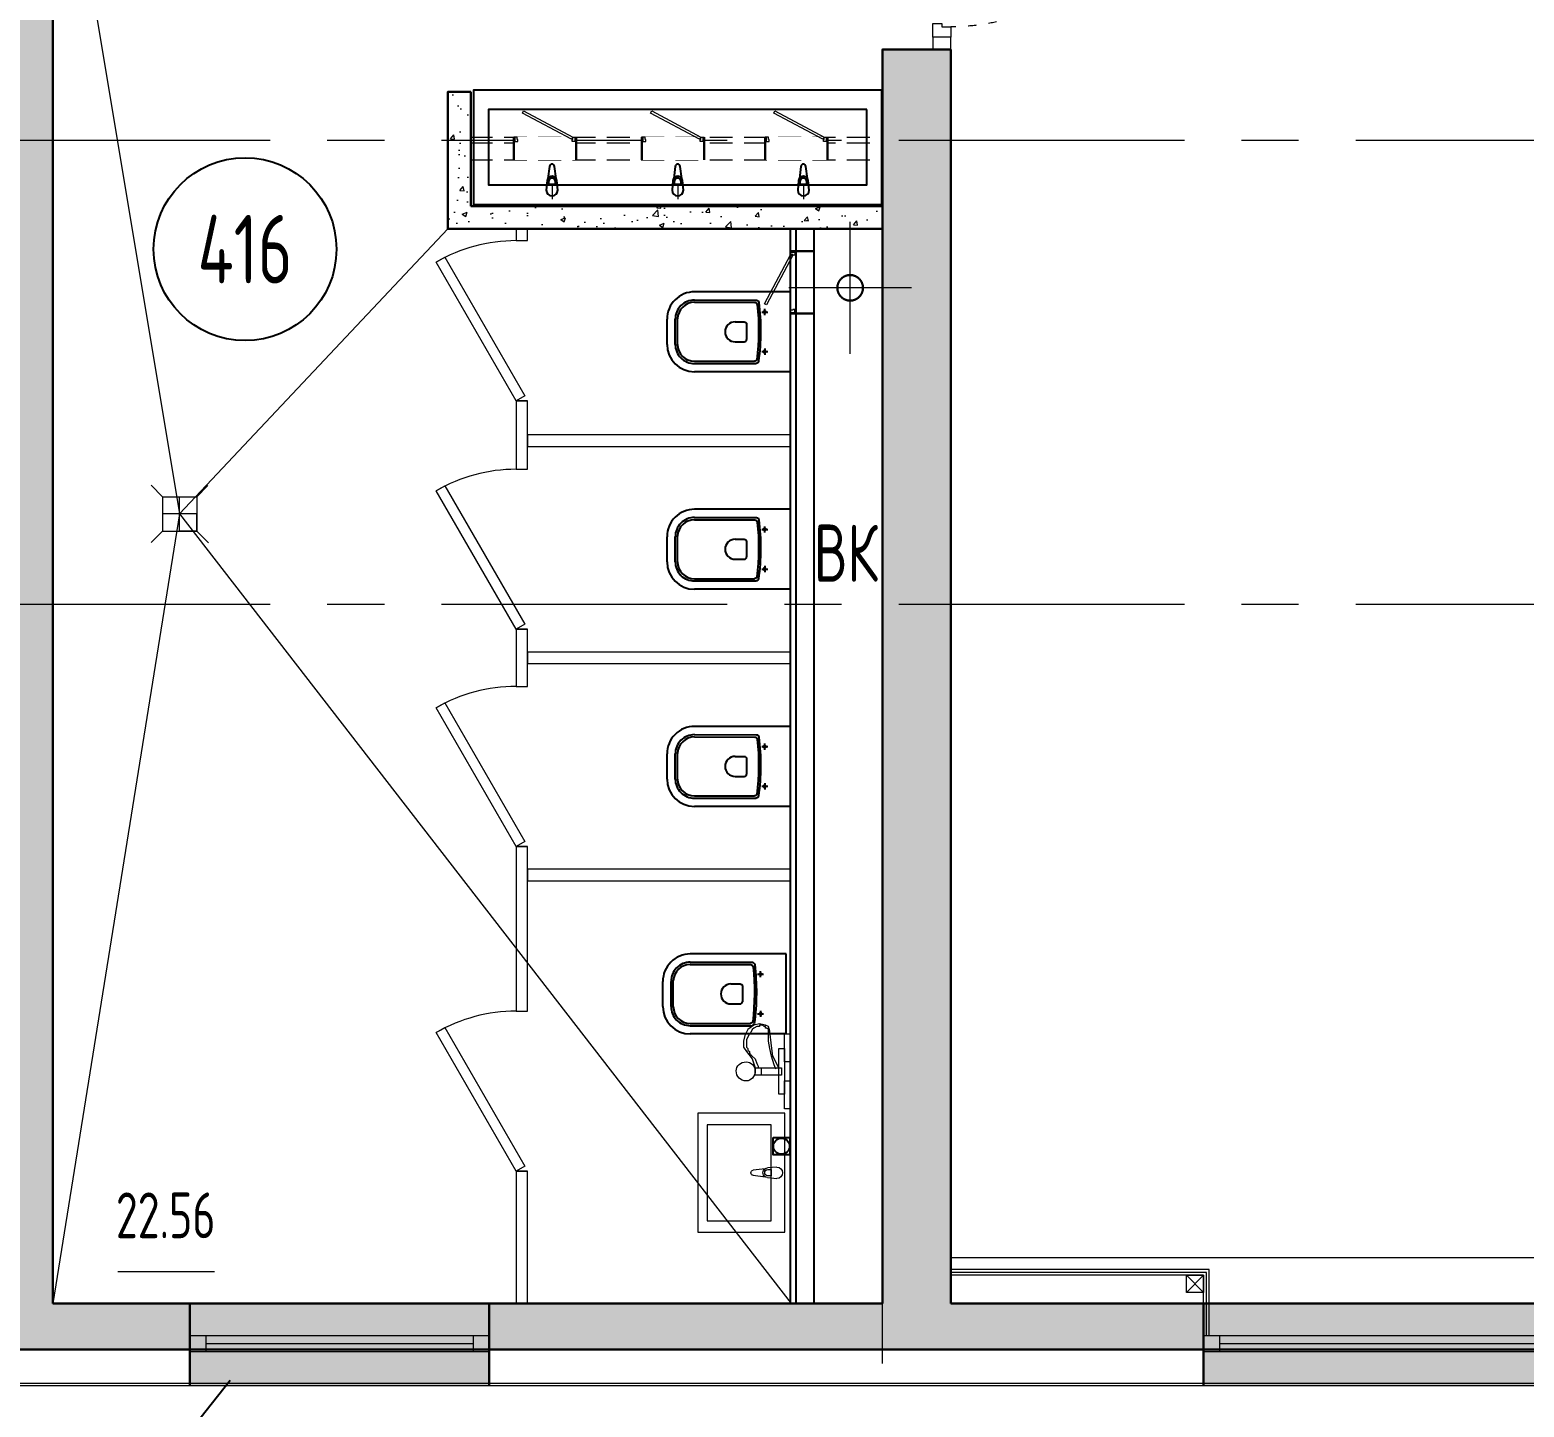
# Model space of a CAD drawing. Header units: millimetres. Extents: x -360149 to 682031, y -35655 to 209517.
# Drawn here: x 242646 to 249183, y 61203 to 67228 of the extents above; entities that cross this region are included whole.
import ezdxf
from ezdxf import colors
from ezdxf.entities.mleader import LeaderData, LeaderLine
from ezdxf.enums import TextEntityAlignment as Align
from ezdxf.math import Vec2, Vec3

# ---------------------------------------------------------------- set-up
doc = ezdxf.new("R2010")
doc.units = ezdxf.units.MM
doc.header["$MEASUREMENT"] = 0
for name, pattern in [('ACAD_ISO03W100', [30, 12, -18]), ('ADSK_Штриховая_ш2 п1', [3, 2, -1]), ('CENTER', [2, 1.25, -0.25, 0.25, -0.25])]:
    doc.linetypes.add(name, pattern=pattern)
doc.layers.get('0').update_dxf_attribs({"color": 250, "lineweight": 9})
for name, color, linetype, lineweight in [('_0', 250, 'Continuous', 9), ('АР_Выноски АПР', 7, 'Continuous', 5), ('АР_ГКЛ', 250, 'Continuous', 5), ('АР_Двери', 175, 'Continuous', 18), ('АР_Маркер экспликации', 239, 'Continuous', 13), ('АР_Навесной фасад', 147, 'Continuous', 5), ('АР_Номер помещения', 1, 'Continuous', 25), ('АР_Окна БЛОК', 250, 'Continuous', 13), ('АР_Оси', 195, 'Continuous', 9), ('АР_Отметки', 250, 'Continuous', 15), ('АР_Перегородки газоблок', 165, 'Continuous', 30), ('АР_Перегородки газоблок_Штрих', 165, 'Continuous', 5), ('АР_Перегородки сантехнические', 216, 'Continuous', 9), ('АР_Подоконники', 163, 'Continuous', 9), ('АР_Помещения_площадь', 19, 'Continuous', 9), ('АР_Сущ Несущая стена', 216, 'Continuous', 30), ('АР_Штриховка монолит', 250, 'Continuous', 9), ('Подвал', 250, 'Continuous', 30), ('Сантехнические приборы', 7, 'Continuous', 9)]:
    doc.layers.add(name, color=color, linetype=linetype, lineweight=lineweight)
for name, color, linetype in [('АР_Отверстия', 251, 'Continuous'), ('Тонкая', 7, 'Continuous'), ('ТХ_ВК_оборуд.ТХ', 250, 'Continuous'), ('ТХ_ВК_трапы', 5, 'Continuous'), ('ТХ_дозаторы', 7, 'Continuous'), ('ТХ_размеры', 240, 'Continuous'), ('ТХ_сантехника', 253, 'Continuous')]:
    doc.layers.add(name, color=color, linetype=linetype)
doc.styles.add('ICOCPEUR', font='isocpeur.ttf')
doc.styles.add('ISOCPEUR', font='isocpeur.ttf', dxfattribs={"width": 0.7})
doc.styles.get("Standard").update_dxf_attribs({"font": 'isocpeur.ttf', "width": 0.7})

# ---------------------------------------------------------------- blocks, each defined once
blk = doc.blocks.new('*U877')
blk.add_lwpolyline([(-100, 80), (-100, 1010), (-140, 1010), (-140, 80)], close=True)
for points in [[(-1130, 0), (-1130, 80), (-1075, 80), (-1075, 0), (-1130, 0)], [(-1075, 80), (-1075, 0), (-1015, 0), (-1015, 40), (-1030, 40), (-1030, 80), (-1075, 80)], [(-55, 80), (-55, 0), (-115, 0), (-115, 40), (-100, 40), (-100, 80), (-55, 80)], [(0, 0), (0, 80), (-55, 80), (-55, 0), (0, 0)]]:
    blk.add_lwpolyline(points)
at = {"linetype": 'ACAD_ISO03W100', "ltscale": 3}
blk.add_arc((-100, 80), 930, 90, 180, dxfattribs=at)
blk = doc.blocks.new('*U363')
at = {"true_color": 0xffffff}
h = blk.add_hatch(color=7, dxfattribs=at)
h.dxf.hatch_style = 1
h.paths.add_polyline_path([(-1310, -140), (0, -140), (0, 220), (-1310, 220)])
at = {"lineweight": 30}
for p, q in [((-1310, -140), (-1310, 220)), ((0, -140), (0, 220))]:
    blk.add_line(p, q, dxfattribs=at)
for p, q in [((0, 220), (-1310, 220)), ((-1310, 70), (0, 70)), ((-1240, 0), (-1240, 70)), ((-70, 0), (-70, 70)), ((-1310, 0), (0, 0)), ((-1240, 35), (-70, 35)), ((-1310, -140), (0, -140)), ((-1310, -140), (-1310, -140)), ((-1310, -140), (-1310, -140)), ((0, -140), (0, -140)), ((0, -140), (0, -140))]:
    blk.add_line(p, q)
blk = doc.blocks.new('*U362')
at = {"true_color": 0xffffff}
h = blk.add_hatch(color=7, dxfattribs=at)
h.dxf.hatch_style = 1
h.paths.add_polyline_path([(-1600, -140), (0, -140), (0, 220), (-1600, 220)])
at = {"lineweight": 30}
for p, q in [((-1600, -140), (-1600, 220)), ((0, -140), (0, 220))]:
    blk.add_line(p, q, dxfattribs=at)
for p, q in [((0, 220), (-1600, 220)), ((-1600, 70), (0, 70)), ((-1530, 0), (-1530, 70)), ((-70, 0), (-70, 70)), ((-1600, 0), (0, 0)), ((-1530, 35), (-70, 35)), ((-1600, -140), (0, -140)), ((-1600, -140), (-1600, -140)), ((-1600, -140), (-1600, -140)), ((0, -140), (0, -140)), ((0, -140), (0, -140))]:
    blk.add_line(p, q)
blk = doc.blocks.new('*U186')
at = {"layer": 'АР_Номер помещения', "color": 7}
blk.add_circle((-20855.1, 3727.7), 400, dxfattribs=at)
at = {"layer": 'АР_Помещения_площадь', "color": 7}
blk.add_line((-20989.2, -745.3), (-21411.6, -745.3), dxfattribs=at)
at = {"color": 7, "style": 'ISOCPEUR', "width": 0.7, "flags": 1}
blk.add_attdef('КАТЕГОРИЯ', (-499.2, -2092.2), '', height=250, dxfattribs=at)
at = {"layer": 'АР_Номер помещения', "color": 7, "style": 'ISOCPEUR', "width": 0.7}
blk.add_attdef('НОМЕР_ПОМЕЩЕНИЯ', text='', height=300, dxfattribs=at).set_placement((-20855.1, 3727.7), align=Align.MIDDLE_CENTER)
at = {"layer": 'АР_Помещения_площадь', "color": 7, "lineweight": 30, "width": 0.7, "flags": 104}
blk.add_attdef('ИМЯ_ПОМЕЩЕНИЯ', text='', height=100, dxfattribs=at).set_placement((157.6, 1217.1), align=Align.MIDDLE_CENTER)
at = {"layer": 'АР_Помещения_площадь', "color": 7, "style": 'ISOCPEUR', "width": 0.7}
blk.add_attdef('ПЛОЩАДЬ_ПОМЕЩЕНИЯ', text='', height=200, dxfattribs=at).set_placement((-20984.3, -498.8), align=Align.MIDDLE_RIGHT)
blk = doc.blocks.new('_DotSmall')
at = {"color": 0, "linetype": 'ByBlock', "const_width": 0.5}
blk.add_lwpolyline([(-0.0625, 0, 1), (0.0625, 0, 1)], format="xyb", close=True, dxfattribs=at)
blk = doc.blocks.new('*U15')
for p, q in [((0, 0), (0, -50)), ((700, 0), (700, -50))]:
    blk.add_line(p, q)
blk.add_lwpolyline([(0, 0), (606.2, 350), (628.1, 312.1), (21.9, -37.9)], close=True)
blk.add_arc((0, 0), 700, 0, 30)
blk = doc.blocks.new('Из_буфера31843')
for p, q in [((365.8, 166.1), (359.2, 113.1)), ((394.6, 113.1), (388, 166.1)), ((915.8, 166.1), (909.2, 113.1)), ((944.6, 113.1), (938, 166.1)), ((1465.7, 166.1), (1459.1, 113.1)), ((1494.5, 113.1), (1487.9, 166.1)), ((355.9, 103.6), (351.9, 61.7)), ((363.3, 86.6), (363.3, 101.5)), ((390.5, 86.6), (363.3, 86.6)), ((390.5, 101.5), (390.5, 86.6)), ((401.9, 61.7), (397.9, 103.6)), ((905.9, 103.6), (901.9, 61.7)), ((913.3, 86.6), (913.3, 101.5)), ((940.5, 86.6), (913.3, 86.6)), ((940.5, 101.5), (940.5, 86.6)), ((951.9, 61.7), (947.9, 103.6)), ((1455.8, 103.6), (1451.8, 61.7)), ((1463.2, 86.6), (1463.2, 101.5)), ((1490.4, 86.6), (1463.2, 86.6)), ((1490.4, 101.5), (1490.4, 86.6)), ((1501.8, 61.7), (1497.8, 103.6))]:
    blk.add_line(p, q)
at = {"lineweight": 13, "ltscale": 500}
for p, q in [((376.9, 85), (376.9, 22.5)), ((926.9, 85), (926.9, 22.5)), ((1476.9, 85), (1476.9, 22.5))]:
    blk.add_line(p, q, dxfattribs=at)
for points in [[(1819.9, 500), (33.9, 500), (33.9, 0), (1819.9, 0)], [(1754.9, 415), (98.9, 415), (98.9, 85), (1754.9, 85)]]:
    blk.add_lwpolyline(points, close=True)
for centre, major_axis, start_param, end_param in [((376.9, 164.7), (-7.91, 7.91), 4.051589, 6.943986), ((926.9, 164.7), (-7.91, 7.91), 4.051589, 6.943986), ((1476.8, 164.7), (-7.91, 7.91), 4.051589, 6.943986), ((376.9, 101.7), (-14.9, -14.9), -1.35736, -0.875625), ((376.9, 101.7), (-14.9, 14.9), 4.498953, 6.496621), ((376.9, 101.5), (-9.62, 9.62), 3.926991, 7.068583), ((376.9, 101.7), (-14.9, 14.9), 4.017217, 4.498953), ((926.9, 101.7), (-14.9, -14.9), -1.35736, -0.875625), ((926.9, 101.7), (-14.9, 14.9), 4.498953, 6.496621), ((926.9, 101.5), (-9.62, 9.62), 3.926991, 7.068583), ((926.9, 101.7), (-14.9, 14.9), 4.017217, 4.498953), ((1476.8, 101.7), (-14.9, -14.9), -1.35736, -0.875625), ((1476.8, 101.7), (-14.9, 14.9), 4.498953, 6.496621), ((1476.8, 101.5), (-9.62, 9.62), 3.926991, 7.068583), ((1476.8, 101.7), (-14.9, 14.9), 4.017217, 4.498953), ((376.9, 61.7), (-17.7, -17.7), -0.785398, 2.356194), ((926.9, 61.7), (-17.7, -17.7), -0.785398, 2.356194), ((1476.8, 61.7), (-17.7, -17.7), -0.785398, 2.356194)]:
    blk.add_ellipse(centre, major_axis=major_axis, ratio=1, start_param=start_param, end_param=end_param)
blk = doc.blocks.new('унитаз поликлиники')
for p, q in [((0, 175), (0, -175)), ((0, 175), (420, 175)), ((420, 138.7), (149.6, 138.7)), ((125.6, 86.7), (99.5, 86.7)), ((112.4, 73.1), (112.4, 100.2)), ((420, 129), (156.8, 128.7)), ((191.9, -33.7), (191.9, 33.7)), ((242.4, 43.7), (201.9, 43.7)), ((494, 57.1), (494, -57.1)), ((504, 55), (504, -55)), ((540, 55), (540, -55)), ((242.4, -43.7), (201.9, -43.7)), ((125.5, -86.5), (99.4, -86.5)), ((112.3, -73), (112.3, -100.1)), ((420, -129), (155.2, -128.7)), ((0, -175), (420, -175)), ((420, -139), (147.9, -138.7))]:
    blk.add_line(p, q)
for centre, radius, start, end in [((420, 55), 120, 0, 90), ((420.5, 55.2), 83.5, 359.86187, 90.33349), ((420, 55), 74, 0, 90), ((242.4, 0), 43.7, 270, 90), ((420, -55), 120, 270, 0), ((420, -55), 84, 270, 0), ((420, -55), 74, 270, 358.40182)]:
    blk.add_arc(centre, radius, start, end)
at = {"extrusion": (0, 0, -1)}
for centre, major_axis, ratio, start_param, end_param in [((149.5, 127.3), (-5.6, -10.5), 0.821373, 1.269211, 2.570669), ((112.4, 86.8), (3.55, 3.55), 1, 5.504025, 11.78721), ((1158.1, 0), (-731, -726.4), 0.993775, 0.659849, 0.910919), ((984.1, 0), (-23.4, -941.4), 0.89728, 1.422258, 1.677847), ((154.4, 119.8), (-5.61, -7.72), 0.798093, 1.232924, 2.686723), ((201.9, -33.5), (4.12, -9.49), 0.964797, 0.42926, 1.943413), ((147.9, -127.5), (5.4, -10.4), 0.836443, 0.56114, 1.877577), ((155.2, -117.5), (5.3, -10.4), 0.842984, 0.549902, 1.8819)]:
    blk.add_ellipse(centre, major_axis=major_axis, ratio=ratio, start_param=start_param, end_param=end_param, dxfattribs=at)
for centre, major_axis, ratio, start_param, end_param in [((201.9, 33.5), (4.12, 9.49), 0.964797, 0.42926, 1.943413), ((112.3, -86.6), (3.54, -3.55), 1, 5.504025, 11.78721)]:
    blk.add_ellipse(centre, major_axis=major_axis, ratio=ratio, start_param=start_param, end_param=end_param)
blk = doc.blocks.new('Из_буфера27431')
at = {"linetype": 'Continuous', "lineweight": 5}
for p, q in [((-138.5, 11.1), (-85.6, 17.7)), ((-138.5, 11.1), (-85.6, 17.7)), ((-76.1, 21), (-34.1, 25)), ((-76.1, 21), (-34.1, 25)), ((-59, 13.6), (-73.9, 13.6)), ((-59, 13.6), (-73.9, 13.6)), ((-59, -13.6), (-59, 13.6)), ((-59, -13.6), (-59, 13.6)), ((-85.6, -17.7), (-138.5, -11.1)), ((-85.6, -17.7), (-138.5, -11.1)), ((-34.1, -25), (-76.1, -21)), ((-34.1, -25), (-76.1, -21)), ((-73.9, -13.6), (-59, -13.6)), ((-73.9, -13.6), (-59, -13.6))]:
    blk.add_line(p, q, dxfattribs=at)
for points in [[(0, -260), (-380, -260), (-380, 260), (0, 260)], [(-59, -210), (-339.1, -210), (-339.1, 210), (-59, 210)], [(-59, -210), (-339.1, -210), (-339.1, 210), (-59, 210)]]:
    blk.add_lwpolyline(points, close=True, dxfattribs=at)
for centre, radius, start, end in [((-137.1, 0), 11.2, 97.13892, 262.86108), ((-137.1, 0), 11.2, 97.13892, 262.86108), ((-74.2, 0), 21.1, 122.77103, 237.22897), ((-74.2, 0), 21.1, 122.77103, 237.22897), ((-73.9, 0), 13.6, 90, 270), ((-73.9, 0), 13.6, 90, 270), ((-74.2, 0), 21.1, 95.16961, 122.77103), ((-74.2, 0), 21.1, 95.16961, 122.77103), ((-34.1, 0), 25, 270, 90), ((-34.1, 0), 25, 270, 90), ((-74.2, 0), 21.1, 237.22897, 264.83039), ((-74.2, 0), 21.1, 237.22897, 264.83039)]:
    blk.add_arc(centre, radius, start, end, dxfattribs=at)
blk = doc.blocks.new('111')
at = {"layer": 'Сантехнические приборы'}
blk.add_line((293830.2, -128587.4), (293830.2, -128612.4), dxfattribs=at)
at = {"layer": 'Сантехнические приборы', "lineweight": 0}
for points in [[(293831.4, -128401.9), (293857.1, -128401.9), (293857.1, -128524), (293831.4, -128524)], [(293857.1, -128466.2), (293882.8, -128466.2), (293882.8, -128665.3), (293857.1, -128665.3)], [(293869.9, -128549.7), (293985.5, -128549.7), (293985.5, -128581.8), (293869.9, -128581.8)], [(293985.5, -128581.8), (293959.8, -128581.8), (293959.8, -128549.7), (293985.5, -128549.7)], [(293831.4, -128607.5), (293857.1, -128607.5), (293857.1, -128729.5), (293831.4, -128729.5)]]:
    blk.add_lwpolyline(points, close=True, dxfattribs=at)
for points in [[(293882.8, -128581.8), (293908.4, -128633.2), (293914.9, -128678.1), (293921.3, -128742.3), (293927.7, -128761.6), (293940.6, -128768), (293966.2, -128774.5), (293991.9, -128768), (294017.6, -128748.8), (294030.5, -128723.1), (294036.9, -128697.4), (294036.9, -128671.7), (294024.1, -128652.4), (293998.4, -128620.3), (293985.5, -128581.8)], [(293895.6, -128575.4), (293902, -128594.6), (293914.9, -128633.2), (293921.3, -128665.3), (293927.7, -128697.4), (293927.7, -128716.6), (293927.7, -128729.5), (293927.7, -128735.9), (293927.7, -128742.3), (293927.7, -128748.8), (293934.1, -128755.2), (293940.6, -128755.2), (293940.6, -128761.6), (293947, -128761.6), (293953.4, -128768), (293959.8, -128768), (293966.2, -128768), (293966.2, -128761.6), (293972.7, -128761.6), (293979.1, -128761.6), (293991.9, -128755.2), (293998.4, -128748.8), (294004.8, -128735.9), (294011.2, -128729.5), (294017.6, -128716.6), (294024.1, -128703.8), (294024.1, -128697.4), (294024.1, -128691), (294024.1, -128684.5), (294024.1, -128678.1), (294024.1, -128671.7), (294017.6, -128665.3), (294017.6, -128658.8), (294011.2, -128652.4), (294011.2, -128646), (293998.4, -128633.2), (293985.5, -128620.3), (293979.1, -128601), (293972.7, -128588.2), (293972.7, -128581.8)]]:
    blk.add_lwpolyline(points, dxfattribs=at)
for points in [[(293985.5, -128568.9), (293985.5, -128543.2), (294004.8, -128524), (294024.1, -128524)], [(294024.1, -128524), (294049.7, -128524), (294069, -128543.2), (294069, -128568.9)], [(294024.1, -128607.5), (294004.8, -128607.5), (293985.5, -128588.2), (293985.5, -128568.9)], [(294069, -128568.9), (294069, -128588.2), (294049.7, -128607.5), (294024.1, -128607.5)]]:
    blk.add_open_spline(points, degree=3, dxfattribs=at)
blk = doc.blocks.new('A$C500e89c7')
at = {"ltscale": 100}
blk.add_circle((-36.5, 37.3), 35.3, dxfattribs=at)
at = {"layer": 'ТХ_дозаторы', "ltscale": 100}
blk.add_lwpolyline([(-73, 74.7), (0, 74.7), (0, 0), (-73, 0)], close=True, dxfattribs=at)
blk = doc.blocks.new('A$Ce02d65bd')
at = {"ltscale": 100}
for points in [[(0, 0), (0, 75), (75, 75), (75, 0), (0, 0)], [(0, 0), (75, 75)], [(0, 75), (75, 0)]]:
    blk.add_lwpolyline(points, dxfattribs=at)
blk = doc.blocks.new('Трап ТХ')
at = {"layer": 'ТХ_ВК_трапы', "color": 5, "lineweight": 0}
for p, q in [((305243.2, -196674.3), (305292.9, -196724.5)), ((305491.2, -196675.5), (305442.2, -196724.5)), ((305292.9, -196724.5), (305292.9, -196874.5)), ((305292.9, -196724.5), (305442.2, -196724.5)), ((305367.6, -196874.5), (305367.6, -196724.5)), ((305442.2, -196724.5), (305442.2, -196874.5)), ((305442.2, -196799.5), (305292.9, -196799.5)), ((305442.2, -196874.5), (305442.2, -196799.5)), ((305243.2, -196924.3), (305292.9, -196874.5)), ((305292.9, -196874.5), (305442.2, -196874.5)), ((305442.2, -196874.5), (305367.6, -196874.5)), ((305493.2, -196925.5), (305442.2, -196874.5))]:
    blk.add_line(p, q, dxfattribs=at)
blk = doc.blocks.new('*U1071')
at = {"color": 7}
blk.add_wipeout([(-565, 60), (445, 60), (445, -310), (-565, -310)], dxfattribs=at)
for p, q in [((-530, 60), (-565, 60)), ((-550, 60), (-550, -10)), ((-550, -10), (-550, 60)), ((-510, 60), (-530, 60)), ((-510, 20), (-510, 60)), ((-500, 20), (-510, 20)), ((-500, -10), (-500, 20)), ((380, -10), (380, 20)), ((380, 20), (390, 20)), ((390, 20), (390, 60)), ((390, 60), (410, 60)), ((410, 60), (445, 60)), ((430, 60), (430, -10)), ((430, -10), (430, 60)), ((-565, -10), (-530, -10)), ((-530, -10), (-500, -10)), ((410, -10), (380, -10)), ((445, -10), (410, -10))]:
    blk.add_line(p, q)
at = {"lineweight": 30}
for p, q in [((-565, 60), (-565, -310)), ((445, 60), (445, -310))]:
    blk.add_line(p, q, dxfattribs=at)
blk.add_lwpolyline([(389, 60), (370, 25), (-424, 448), (-406, 483)], close=True)
blk = doc.blocks.new('*U1055')
at = {"color": 7}
blk.add_wipeout([(-565, 60), (445, 60), (445, -310), (-565, -310)], dxfattribs=at)
for p, q in [((-530, 60), (-565, 60)), ((-550, 60), (-550, -10)), ((-550, -10), (-550, 60)), ((-510, 60), (-530, 60)), ((-510, 20), (-510, 60)), ((-500, 20), (-510, 20)), ((-500, -10), (-500, 20)), ((380, -10), (380, 20)), ((380, 20), (390, 20)), ((390, 20), (390, 60)), ((390, 60), (410, 60)), ((410, 60), (445, 60)), ((430, 60), (430, -10)), ((430, -10), (430, 60)), ((-565, -10), (-530, -10)), ((-530, -10), (-500, -10)), ((410, -10), (380, -10)), ((445, -10), (410, -10))]:
    blk.add_line(p, q)
at = {"lineweight": 30}
for p, q in [((-565, 60), (-565, -310)), ((445, 60), (445, -310))]:
    blk.add_line(p, q, dxfattribs=at)
blk.add_lwpolyline([(389, 60), (370, 25), (-424, 448), (-406, 483)], close=True)
blk = doc.blocks.new('A$C0e870455')
at = {"layer": 'АР_Оси', "linetype": 'CENTER', "ltscale": 1000}
for p, q in [((0, -288.1), (0, 288.1)), ((268.5, 0), (-268.5, 0))]:
    blk.add_line(p, q, dxfattribs=at)
at = {"layer": 'АР_Оси', "linetype": 'CENTER', "lineweight": 30, "ltscale": 1000}
blk.add_circle((0, 0), 56, dxfattribs=at)

msp = doc.modelspace()

# ---------------------------------------------------------------- hatches: boundary and pattern name
at = {"layer": 'АР_Перегородки газоблок_Штрих', "ltscale": 100}
h = msp.add_hatch(dxfattribs=at)
h.set_pattern_fill('AR-CONC', color=256, scale=30)
h.set_pattern_definition([(50, (0, 0), (215.17805, -18.82564), [22.5, -247.5]), (355, (0, 0), (-41.6254, 225.65764), [18, -198]), (100.45144, (17.93, -1.57), (173.55265, 206.832), [19.12206, -210.34263]), (46.1842, (0, 60), (320.1724, -49.65578), [33.75, -371.25]), (96.63564, (26.68, 55.86), (280.3986, 292.23558), [28.6831, -315.51413]), (351.18416, (0, 60), (280.3986, 292.2356), [27, -297]), (21, (30, 45), (179.07212, -120.78567), [22.5, -247.5]), (326, (30, 45), (72.9946, 217.54501), [18, -198]), (71.451445, (44.92, 34.93), (252.06671, 96.75935), [19.12206, -210.34263]), (37.5, (0, 0), (3.647957, 99.868156), [0, -195.6, 0, -201, 0, -198.75]), (7.5, (0, 0), (78.92086, 118.323514), [0, -114.6, 0, -191.1, 0, -75.75]), (327.5, (-66.9, 0), (160.14673, -6.766462), [0, -75, 0, -234, 0, -310.5]), (317.5, (-96.9, 0), (174.95585, 30.031495), [0, -97.5, 0, -155.4, 0, -220.5])])
h.paths.add_polyline_path([(246375.61, 66456.93), (244574.61, 66456.93), (244574.61, 66956.93), (244474.61, 66956.93), (244474.61, 66356.93), (245973.39, 66356.93), (245973.35, 66355.4), (246073.37, 66355.4), (246073.37, 66356.93), (246375.61, 66356.93)])
at = {"layer": 'АР_Штриховка монолит', "ltscale": 100}
h = msp.add_hatch(dxfattribs=at)
h.set_pattern_fill('ANSI35', color=256, scale=500)
h.paths.add_polyline_path([(250425.71, 61655.68), (246675.71, 61655.68), (246675.61, 67141.36), (246375.61, 67141.36), (246375.71, 61655.68), (242745.71, 61655.68), (242745.71, 68441.94), (246375.71, 68441.94), (246375.71, 68271.36), (246675.71, 68271.36), (246675.71, 68601.94), (245775.48, 68601.94), (245775.47, 70995.68), (246675.71, 70995.68), (246675.61, 71985.84), (246375.61, 71985.84), (246375.71, 71195.68), (245395.47, 71195.69), (245395.47, 70995.68), (245615.47, 70995.68), (245615.47, 68601.94), (242745.71, 68601.94), (242745.71, 70995.68), (245395.47, 70995.68), (245395.47, 71195.69), (242745.61, 71195.68), (242545.61, 71195.68), (239607.53, 71195.67), (239607.53, 70995.67), (242545.71, 70995.68), (242545.71, 61455.68), (250425.71, 61455.68)])

# ---------------------------------------------------------------- linework, layer by layer
for points in [[(247805.61, 61515.68), (247805.61, 61804.85), (246680.61, 61804.85)], [(247793.11, 61515.68), (247793.11, 61792.35), (246680.61, 61792.35)], [(247780.61, 61535.34), (247780.61, 61779.85), (246680.61, 61779.85), (246680.61, 61779.85)]]:
    msp.add_lwpolyline(points)
at = {"layer": 'АР_ГКЛ', "linetype": 'ADSK_Штриховая_ш2 п1', "ltscale": 50}
for points in [[(244570.18, 66759.04), (246372.45, 66758.99)], [(244570.18, 66734.04), (246372.45, 66733.99)], [(244570.18, 66659.04), (246372.45, 66658.99)]]:
    msp.add_lwpolyline(points, dxfattribs=at)
at = {"layer": 'АР_Навесной фасад', "ltscale": 100}
for p, q in [((250265.61, 61295.68), (242385.61, 61295.68)), ((250275.61, 61305.68), (242395.61, 61305.68))]:
    msp.add_line(p, q, dxfattribs=at)
at = {"layer": 'АР_Оси', "linetype": 'CENTER', "ltscale": 1000}
for p, q in [((246375.61, 53394.41), (246375.61, 87701.89)), ((182446.86, 66745.68), (266044.02, 66745.68)), ((182446.86, 64715.68), (266044.02, 64715.68)), ((182446.86, 61455.68), (266044.02, 61455.68))]:
    msp.add_line(p, q, dxfattribs=at)
at = {"layer": 'АР_Перегородки газоблок', "ltscale": 100}
for points in [[(244474.61, 66356.93), (244474.61, 66956.93), (244574.61, 66956.93)], [(244574.61, 66456.93), (244574.61, 66956.93)], [(244474.61, 66356.93), (244474.61, 66456.93)], [(244574.61, 66456.93), (246375.61, 66456.93)], [(246078.37, 66356.93), (244474.61, 66356.93)], [(246375.61, 66356.93), (246073.37, 66356.93)]]:
    msp.add_lwpolyline(points, dxfattribs=at)
at = {"layer": 'АР_Перегородки сантехнические', "lineweight": 0}
for points in [[(244773.37, 66305.68), (244823.37, 66305.68), (244823.37, 66355.68), (244773.37, 66355.68)], [(244773.37, 65305.68), (244823.37, 65305.68), (244823.37, 65605.68), (244773.37, 65605.68)], [(245973.37, 65405.68), (245973.37, 65455.68), (244823.37, 65455.68), (244823.37, 65405.68)], [(244773.37, 64355.68), (244823.37, 64355.68), (244823.37, 64605.68), (244773.37, 64605.68)], [(245973.37, 64455.68), (245973.37, 64505.68), (244823.37, 64505.68), (244823.37, 64455.68)], [(244773.37, 62935.23), (244823.37, 62935.23), (244823.37, 63655.68), (244773.37, 63655.68)], [(245973.37, 63505.68), (245973.37, 63555.68), (244823.37, 63555.68), (244823.37, 63505.68)], [(244773.37, 61655.68), (244823.37, 61655.68), (244823.37, 62235.23), (244773.37, 62235.23)]]:
    msp.add_lwpolyline(points, close=True, dxfattribs=at)
at = {"layer": 'АР_Подоконники', "ltscale": 100}
msp.add_line((250485.61, 61855.68), (246675.61, 61855.68), dxfattribs=at)
at = {"layer": 'АР_Сущ Несущая стена', "ltscale": 100}
for p, q in [((242745.61, 61655.68), (242745.61, 68441.94)), ((246375.61, 67141.36), (246375.61, 61655.81)), ((246375.61, 67141.36), (246675.61, 67141.36)), ((246675.61, 67141.36), (246675.61, 61655.68)), ((246375.61, 61655.68), (242745.61, 61655.68)), ((250485.61, 61655.68), (246675.61, 61655.68)), ((250425.61, 61455.68), (242545.61, 61455.68))]:
    msp.add_line(p, q, dxfattribs=at)
at = {"layer": 'Тонкая', "lineweight": 13, "ltscale": 500}
for p, q in [((242745.61, 68441.94), (243300.89, 65110.15)), ((243300.89, 65110.15), (244474.61, 66356.93)), ((243300.89, 65110.15), (242745.61, 61655.68)), ((243300.89, 65110.15), (245976.37, 61655.68))]:
    msp.add_line(p, q, dxfattribs=at)

# ---------------------------------------------------------------- block references
at = {"layer": '_0', "color": 1, "lineweight": -3, "ltscale": 500, "rotation": 180}
msp.add_blockref('A$Ce02d65bd', (247780.61, 61779.85), dxfattribs=at)
at = {"layer": 'АР_Двери', "xscale": -1, "rotation": 270}
msp.add_blockref('*U877', (246595.61, 68271.36), dxfattribs=at)
at = {"layer": 'АР_Двери', "lineweight": 30, "rotation": 90.00000000000001}
for p in [(244773.37, 65605.68), (244773.37, 64605.68), (244773.37, 63655.68), (244773.37, 62235.23)]:
    msp.add_blockref('*U15', p, dxfattribs=at)
at = {"layer": 'АР_Маркер экспликации', "color": 7}
ref = msp.add_blockref('*U186', (264442.05, 62540.76), dxfattribs=at)
ref.add_attrib('НОМЕР_ПОМЕЩЕНИЯ', '416', dxfattribs={"layer": 'АР_Номер помещения', "color": 7, "height": 300, "style": 'ISOCPEUR', "width": 0.7}).set_placement((243587, 66268.5), align=Align.MIDDLE_CENTER)
ref.add_attrib('ПЛОЩАДЬ_ПОМЕЩЕНИЯ', '22.56', dxfattribs={"layer": 'АР_Помещения_площадь', "color": 7, "height": 200, "style": 'ISOCPEUR', "width": 0.7}).set_placement((243457.71, 62042.01), align=Align.MIDDLE_RIGHT)
at = {"layer": 'АР_Окна БЛОК', "xscale": -1, "rotation": 180}
for name, p in [('*U363', (244655.61, 61515.68)), ('*U362', (249380.61, 61515.68))]:
    msp.add_blockref(name, p, dxfattribs=at)
at = {"layer": 'ТХ_ВК_оборуд.ТХ'}
msp.add_blockref('Трап ТХ', (-62066.67, 261909.68), dxfattribs=at)
at = {"layer": 'ТХ_дозаторы', "ltscale": 100}
msp.add_blockref('A$C500e89c7', (245970.41, 62307), dxfattribs=at)
at = {"layer": 'ТХ_размеры', "rotation": 180}
msp.add_blockref('111', (539804.74, -65894.27), dxfattribs=at)
at = {"layer": 'ТХ_сантехника'}
msp.add_blockref('Из_буфера31843', (244553.23, 66464.57), dxfattribs=at)
at = {"layer": 'ТХ_сантехника', "rotation": 180}
for p in [(245973.37, 65906.93), (245973.37, 64955.68), (245973.37, 64005.68), (245954.9, 63010.27)]:
    msp.add_blockref('унитаз поликлиники', p, dxfattribs=at)
at = {"layer": 'ТХ_сантехника', "ltscale": 100, "xscale": -1, "rotation": 180}
msp.add_blockref('Из_буфера27431', (245948.32, 62228.14), dxfattribs=at)

# ---------------------------------------------------------------- texts
at = {"layer": 'АР_Отверстия', "color": 1, "ltscale": 100, "insert": (246215.82, 64938.71), "char_height": 250, "attachment_point": 5, "line_spacing_factor": 0.7, "style": 'ICOCPEUR'}
msp.add_mtext('\\A1;{\\W0.7;ВК}', dxfattribs=at)

# ---------------------------------------------------------------- leaders
at = {"layer": 'АР_Выноски АПР'}
ml = msp.add_multileader_mtext('Standard', dxfattribs=at)
ml.set_content('{\\W0.7;Предусмотреть оклейку внутреннего остекления матовой пленкой}', color=256, style='ISOCPEUR')
ml.set_leader_properties()
ml.build(insert=Vec2(0, 0))
ml.multileader.update_dxf_attribs({"text_left_attachment_type": 6, "text_right_attachment_type": 6, "dogleg_length": 100, "arrow_head_size": 250})
ctx = ml.context
ctx.base_point, ctx.char_height, ctx.arrow_head_size, ctx.landing_gap_size, ctx.plane_origin = Vec3(237892.01, 59480.54), 250, 250, 25, Vec3(249892.12, 71656.28)
ctx.left_attachment, ctx.right_attachment = 6, 6
notes = []
notes.append((ctx, [(1, (1, 1, 0), (242063.02, 59480.54), (-1, 0), 26.01, [(2, [(243677.17, 61515.68)], 0, [])])]))
ctx.mtext.insert, ctx.mtext.width, ctx.mtext.defined_height, ctx.mtext.flow_direction = Vec3(237917.01, 59780.54), 4200.7654, 12.17, 5
at = {"layer": 'АР_Отметки'}
ml = msp.add_multileader_mtext('Standard', dxfattribs=at)
ml.set_content('+9,800', color=256, style='ISOCPEUR')
ml.set_leader_properties(color=256, linetype='Continuous', lineweight=-1)
ml.set_arrow_properties(name='DOTSMALL')
ml.build(insert=Vec2(0, 0))
ml.multileader.update_dxf_attribs({"has_text_frame": 1, "text_left_attachment_type": 4, "text_right_attachment_type": 4, "dogleg_length": 100, "arrow_head_size": 180})
ctx = ml.context
ctx.base_point, ctx.char_height, ctx.arrow_head_size, ctx.landing_gap_size, ctx.plane_origin = Vec3(249563.35, 81908.8), 250, 180, 50, Vec3(249313.99, 81247.97)
ctx.left_attachment, ctx.right_attachment = 4, 4
notes.append((ctx, [(0, (0, 0, 0), (0, 0), (1, 0), 1, [])]))
ctx.mtext.insert, ctx.mtext.width, ctx.mtext.line_spacing_style, ctx.mtext.flow_direction = Vec3(249613.35, 82242.13), 852.697, 2, 5
ml = msp.add_multileader_mtext('Standard', dxfattribs=at)
ml.set_content('+9,800', color=256, style='ISOCPEUR')
ml.set_leader_properties(color=256, linetype='Continuous', lineweight=-1)
ml.set_arrow_properties(name='DOTSMALL')
ml.build(insert=Vec2(0, 0))
ml.multileader.update_dxf_attribs({"has_text_frame": 1, "text_left_attachment_type": 4, "text_right_attachment_type": 4, "dogleg_length": 100, "arrow_head_size": 180})
ctx = ml.context
ctx.base_point, ctx.char_height, ctx.arrow_head_size, ctx.landing_gap_size, ctx.plane_origin = Vec3(249563.35, 81908.8), 250, 180, 50, Vec3(249313.99, 81247.97)
ctx.left_attachment, ctx.right_attachment = 4, 4
notes.append((ctx, [(0, (0, 0, 0), (0, 0), (1, 0), 1, [])]))
ctx.mtext.insert, ctx.mtext.width, ctx.mtext.line_spacing_style, ctx.mtext.flow_direction = Vec3(249613.35, 82242.13), 852.697, 2, 5
ml = msp.add_multileader_mtext('Standard', dxfattribs=at)
ml.set_content('+13,700', color=256, style='ISOCPEUR')
ml.set_leader_properties(color=256, linetype='Continuous', lineweight=-1)
ml.set_arrow_properties(name='DOTSMALL')
ml.build(insert=Vec2(0, 0))
ml.multileader.update_dxf_attribs({"has_text_frame": 1, "text_left_attachment_type": 4, "text_right_attachment_type": 4, "dogleg_length": 100, "arrow_head_size": 180})
ctx = ml.context
ctx.base_point, ctx.char_height, ctx.arrow_head_size, ctx.landing_gap_size, ctx.plane_origin = Vec3(384014.89, 81893.81), 250, 180, 50, Vec3(383765.52, 81232.99)
ctx.left_attachment, ctx.right_attachment = 4, 4
notes.append((ctx, [(0, (0, 0, 0), (0, 0), (1, 0), 1, [])]))
ctx.mtext.insert, ctx.mtext.width, ctx.mtext.line_spacing_style, ctx.mtext.flow_direction = Vec3(384064.89, 82227.15), 852.697, 2, 5
ml = msp.add_multileader_mtext('Standard', dxfattribs=at)
ml.set_content('+13,700', color=256, style='ISOCPEUR')
ml.set_leader_properties(color=256, linetype='Continuous', lineweight=-1)
ml.set_arrow_properties(name='DOTSMALL')
ml.build(insert=Vec2(0, 0))
ml.multileader.update_dxf_attribs({"has_text_frame": 1, "text_left_attachment_type": 4, "text_right_attachment_type": 4, "dogleg_length": 100, "arrow_head_size": 180})
ctx = ml.context
ctx.base_point, ctx.char_height, ctx.arrow_head_size, ctx.landing_gap_size, ctx.plane_origin = Vec3(345392.12, 81867.26), 250, 180, 50, Vec3(342582.14, 81015.72)
ctx.left_attachment, ctx.right_attachment = 4, 4
notes.append((ctx, [(0, (0, 0, 0), (0, 0), (1, 0), 1, [])]))
ctx.mtext.insert, ctx.mtext.width, ctx.mtext.line_spacing_style, ctx.mtext.flow_direction = Vec3(345442.12, 82200.59), 852.697, 2, 5
ml = msp.add_multileader_mtext('Standard', dxfattribs=at)
ml.set_content('Л.2', color=256, style='ISOCPEUR')
ml.set_leader_properties(color=256, linetype='Continuous', lineweight=-1)
ml.set_arrow_properties(name='DOTSMALL')
ml.build(insert=Vec2(0, 0))
ml.multileader.update_dxf_attribs({"has_text_frame": 1, "text_left_attachment_type": 4, "text_right_attachment_type": 4, "dogleg_length": 100, "arrow_head_size": 180})
ctx = ml.context
ctx.base_point, ctx.char_height, ctx.arrow_head_size, ctx.landing_gap_size, ctx.plane_origin = Vec3(342702.33, 81178.71, 0), 250, 180, 50, Vec3(406731.55, 68886.9, 0)
ctx.left_attachment, ctx.right_attachment = 4, 4
notes.append((ctx, [(0, (0, 0, 0), (0, 0), (1, 0), 1, [])]))
ctx.mtext.insert, ctx.mtext.width, ctx.mtext.line_spacing_style, ctx.mtext.flow_direction = Vec3(342752.33, 81512.04, 0), 852.697, 2, 5
ml = msp.add_multileader_mtext('Standard', dxfattribs=at)
ml.set_content('Л.1', color=256, style='ISOCPEUR')
ml.set_leader_properties(color=256, linetype='Continuous', lineweight=-1)
ml.set_arrow_properties(name='DOTSMALL')
ml.build(insert=Vec2(0, 0))
ml.multileader.update_dxf_attribs({"has_text_frame": 1, "text_left_attachment_type": 4, "text_right_attachment_type": 4, "dogleg_length": 100, "arrow_head_size": 180})
ctx = ml.context
ctx.base_point, ctx.char_height, ctx.arrow_head_size, ctx.landing_gap_size, ctx.plane_origin = Vec3(246797.38, 81128.4, 0), 250, 180, 50, Vec3(272187.55, 68886.9, 0)
ctx.left_attachment, ctx.right_attachment = 4, 4
notes.append((ctx, [(0, (0, 0, 0), (0, 0), (1, 0), 1, [])]))
ctx.mtext.insert, ctx.mtext.width, ctx.mtext.line_spacing_style, ctx.mtext.flow_direction = Vec3(246847.38, 81461.73, 0), 852.697, 2, 5
ml = msp.add_multileader_mtext('Standard', dxfattribs=at)
ml.set_content('Л.1', color=256, style='ISOCPEUR')
ml.set_leader_properties(color=256, linetype='Continuous', lineweight=-1)
ml.set_arrow_properties(name='DOTSMALL')
ml.build(insert=Vec2(0, 0))
ml.multileader.update_dxf_attribs({"has_text_frame": 1, "text_left_attachment_type": 4, "text_right_attachment_type": 4, "dogleg_length": 100, "arrow_head_size": 180})
ctx = ml.context
ctx.base_point, ctx.char_height, ctx.arrow_head_size, ctx.landing_gap_size, ctx.plane_origin = Vec3(381447.11, 81026.53, 0), 250, 180, 50, Vec3(368551.08, 68485.68, 0)
ctx.left_attachment, ctx.right_attachment = 4, 4
notes.append((ctx, [(0, (0, 0, 0), (0, 0), (1, 0), 1, [])]))
ctx.mtext.insert, ctx.mtext.width, ctx.mtext.line_spacing_style, ctx.mtext.flow_direction = Vec3(381497.11, 81359.86, 0), 852.697, 2, 5
ml = msp.add_multileader_mtext('Standard', dxfattribs=at)
ml.set_content('+19,400', color=256, style='ISOCPEUR')
ml.set_leader_properties(color=256, linetype='Continuous', lineweight=-1)
ml.set_arrow_properties(name='DOTSMALL')
ml.build(insert=Vec2(0, 0))
ml.multileader.update_dxf_attribs({"has_text_frame": 1, "text_left_attachment_type": 4, "text_right_attachment_type": 4, "dogleg_length": 100, "arrow_head_size": 180})
ctx = ml.context
ctx.base_point, ctx.char_height, ctx.arrow_head_size, ctx.landing_gap_size, ctx.plane_origin = Vec3(521638.62, 76875.13), 250, 180, 50, Vec3(521557.22, 75164.44)
ctx.left_attachment, ctx.right_attachment = 4, 4
notes.append((ctx, [(0, (0, 0, 0), (0, 0), (1, 0), 1, [])]))
ctx.mtext.insert, ctx.mtext.width, ctx.mtext.defined_height, ctx.mtext.line_spacing_style, ctx.mtext.flow_direction = Vec3(521688.62, 77208.46), 696.0353, 776.46, 2, 5
ml = msp.add_multileader_mtext('Standard', dxfattribs=at)
ml.set_content('+11,750', color=256, style='ISOCPEUR')
ml.set_leader_properties(color=256, linetype='Continuous', lineweight=-1)
ml.set_arrow_properties(name='DOTSMALL')
ml.build(insert=Vec2(0, 0))
ml.multileader.update_dxf_attribs({"has_text_frame": 1, "text_left_attachment_type": 4, "text_right_attachment_type": 4, "dogleg_length": 100, "arrow_head_size": 180})
ctx = ml.context
ctx.base_point, ctx.char_height, ctx.arrow_head_size, ctx.landing_gap_size, ctx.plane_origin = Vec3(247705.94, 76291.83), 250, 180, 50, Vec3(248185.05, 73672.7)
ctx.left_attachment, ctx.right_attachment = 4, 4
notes.append((ctx, [(0, (0, 0, 0), (0, 0), (1, 0), 1, [])]))
ctx.mtext.insert, ctx.mtext.width, ctx.mtext.line_spacing_style, ctx.mtext.flow_direction = Vec3(247755.94, 76625.16), 852.697, 2, 5
ml = msp.add_multileader_mtext('Standard', dxfattribs=at)
ml.set_content('+15,850', color=256, style='ISOCPEUR')
ml.set_leader_properties(color=256, linetype='Continuous', lineweight=-1)
ml.set_arrow_properties(name='DOTSMALL')
ml.build(insert=Vec2(0, 0))
ml.multileader.update_dxf_attribs({"has_text_frame": 1, "text_left_attachment_type": 4, "text_right_attachment_type": 4, "dogleg_length": 100, "arrow_head_size": 180})
ctx = ml.context
ctx.base_point, ctx.char_height, ctx.arrow_head_size, ctx.landing_gap_size, ctx.plane_origin = Vec3(345355.66, 75950.04), 250, 180, 50, Vec3(344052.42, 74742.44)
ctx.left_attachment, ctx.right_attachment = 4, 4
notes.append((ctx, [(0, (0, 0, 0), (0, 0), (1, 0), 1, [])]))
ctx.mtext.insert, ctx.mtext.width, ctx.mtext.defined_height, ctx.mtext.line_spacing_style, ctx.mtext.flow_direction = Vec3(345405.66, 76283.38), 696.0353, 776.46, 2, 5
ml = msp.add_multileader_mtext('Standard', dxfattribs=at)
ml.set_content('+15,850', color=256, style='ISOCPEUR')
ml.set_leader_properties(color=256, linetype='Continuous', lineweight=-1)
ml.set_arrow_properties(name='DOTSMALL')
ml.build(insert=Vec2(0, 0))
ml.multileader.update_dxf_attribs({"has_text_frame": 1, "text_left_attachment_type": 4, "text_right_attachment_type": 4, "dogleg_length": 100, "arrow_head_size": 180})
ctx = ml.context
ctx.base_point, ctx.char_height, ctx.arrow_head_size, ctx.landing_gap_size, ctx.plane_origin = Vec3(381319.93, 75537.42), 250, 180, 50, Vec3(382244.93, 73193.83)
ctx.left_attachment, ctx.right_attachment = 4, 4
notes.append((ctx, [(0, (0, 0, 0), (0, 0), (1, 0), 1, [])]))
ctx.mtext.insert, ctx.mtext.width, ctx.mtext.line_spacing_style, ctx.mtext.flow_direction = Vec3(381369.93, 75870.75), 852.697, 2, 5
ml = msp.add_multileader_mtext('Standard', dxfattribs=at)
ml.set_content('+15,850', color=256, style='ISOCPEUR')
ml.set_leader_properties(color=256, linetype='Continuous', lineweight=-1)
ml.set_arrow_properties(name='DOTSMALL')
ml.build(insert=Vec2(0, 0))
ml.multileader.update_dxf_attribs({"has_text_frame": 1, "text_left_attachment_type": 4, "text_right_attachment_type": 4, "dogleg_length": 100, "arrow_head_size": 180})
ctx = ml.context
ctx.base_point, ctx.char_height, ctx.arrow_head_size, ctx.landing_gap_size, ctx.plane_origin = Vec3(356831.01, 72781.99), 250, 180, 50, Vec3(357756.01, 70438.4)
ctx.left_attachment, ctx.right_attachment = 4, 4
notes.append((ctx, [(0, (0, 0, 0), (0, 0), (1, 0), 1, [])]))
ctx.mtext.insert, ctx.mtext.width, ctx.mtext.line_spacing_style, ctx.mtext.flow_direction = Vec3(356881.01, 73115.33), 852.697, 2, 5
for ctx, leaders in notes:
    for number, flags, end, landing, length, lines in leaders:
        leader = LeaderData()
        leader.index, (leader.has_last_leader_line, leader.has_dogleg_vector, leader.attachment_direction) = number, flags
        leader.last_leader_point, leader.dogleg_vector, leader.dogleg_length = Vec3(end), Vec3(landing), length
        for number, points, colour, breaks in lines:
            line = LeaderLine()
            line.index, line.vertices, line.color, line.breaks = number, Vec3.list(points), colors.encode_raw_color(colour), breaks
            leader.lines.append(line)
        ctx.leaders.append(leader)

# ---------------------------------------------------------------- next in the draw order: block references
at = {"layer": 'АР_ГКЛ', "xscale": 0.2701273999331003, "yscale": 0.2701273999331003, "zscale": 0.2701273999331003, "rotation": 0.002280706094175931}
for p in [(244915.71, 66742.8), (245476.02, 66742.75), (246015.32, 66742.77)]:
    msp.add_blockref('*U1055', p, dxfattribs=at)
at = {"layer": 'АР_Двери', "xscale": 0.2701273999331003, "yscale": 0.2701273999331003, "zscale": 0.2701273999331003, "rotation": 90.00228070609417}
msp.add_blockref('*U1071', (245989.57, 66139.2), dxfattribs=at)

# ---------------------------------------------------------------- next in the draw order: linework, layer by layer
at = {"layer": 'АР_Перегородки газоблок', "color": 0, "lineweight": 25, "ltscale": 100}
for points in [[(245973.37, 61655.68), (245973.37, 66356.93)], [(245998.37, 61655.68), (245998.37, 66356.93)], [(246075.38, 66356.93), (246075.38, 61655.68)]]:
    msp.add_lwpolyline(points, dxfattribs=at)

# ---------------------------------------------------------------- next in the draw order: block references
at = {"layer": 'Подвал', "lineweight": 13, "ltscale": 500}
msp.add_blockref('A$C0e870455', (246234.58, 66099.42), dxfattribs=at)

# ---------------------------------------------------------------- next in the draw order: leaders
at = {"layer": 'АР_Отметки'}
ml = msp.add_multileader_mtext('Standard', dxfattribs=at)
ml.set_content('Л.4', color=256, style='ISOCPEUR')
ml.set_leader_properties(color=256, linetype='Continuous', lineweight=-1)
ml.set_arrow_properties(name='DOTSMALL')
ml.build(insert=Vec2(0, 0))
ml.multileader.update_dxf_attribs({"has_text_frame": 1, "text_left_attachment_type": 4, "text_right_attachment_type": 4, "dogleg_length": 100, "arrow_head_size": 180})
ctx = ml.context
ctx.base_point, ctx.char_height, ctx.arrow_head_size, ctx.landing_gap_size, ctx.plane_origin = Vec3(492034.94, 129862.56), 250, 180, 50, Vec3(520155.38, 117704.9)
ctx.left_attachment, ctx.right_attachment = 4, 4
notes = []
notes.append((ctx, [(0, (0, 0, 0), (0, 0), (1, 0), 1, [])]))
ctx.mtext.insert, ctx.mtext.width, ctx.mtext.line_spacing_style, ctx.mtext.flow_direction = Vec3(492084.94, 130195.89), 852.697, 2, 5
ml = msp.add_multileader_mtext('Standard', dxfattribs=at)
ml.set_content('+19,400', color=256, style='ISOCPEUR')
ml.set_leader_properties(color=256, linetype='Continuous', lineweight=-1)
ml.set_arrow_properties(name='DOTSMALL')
ml.build(insert=Vec2(0, 0))
ml.multileader.update_dxf_attribs({"has_text_frame": 1, "text_left_attachment_type": 4, "text_right_attachment_type": 4, "dogleg_length": 100, "arrow_head_size": 180})
ctx = ml.context
ctx.base_point, ctx.char_height, ctx.arrow_head_size, ctx.landing_gap_size, ctx.plane_origin = Vec3(481272.79, 76579.15), 250, 180, 50, Vec3(481275.76, 74391.8)
ctx.left_attachment, ctx.right_attachment = 4, 4
notes.append((ctx, [(0, (0, 0, 0), (0, 0), (1, 0), 1, [])]))
ctx.mtext.insert, ctx.mtext.width, ctx.mtext.defined_height, ctx.mtext.line_spacing_style, ctx.mtext.flow_direction = Vec3(481322.79, 76912.48), 696.0353, 776.46, 2, 5
for ctx, leaders in notes:
    for number, flags, end, landing, length, lines in leaders:
        leader = LeaderData()
        leader.index, (leader.has_last_leader_line, leader.has_dogleg_vector, leader.attachment_direction) = number, flags
        leader.last_leader_point, leader.dogleg_vector, leader.dogleg_length = Vec3(end), Vec3(landing), length
        for number, points, colour, breaks in lines:
            line = LeaderLine()
            line.index, line.vertices, line.color, line.breaks = number, Vec3.list(points), colors.encode_raw_color(colour), breaks
            leader.lines.append(line)
        ctx.leaders.append(leader)

doc.saveas('drawing.dxf')
